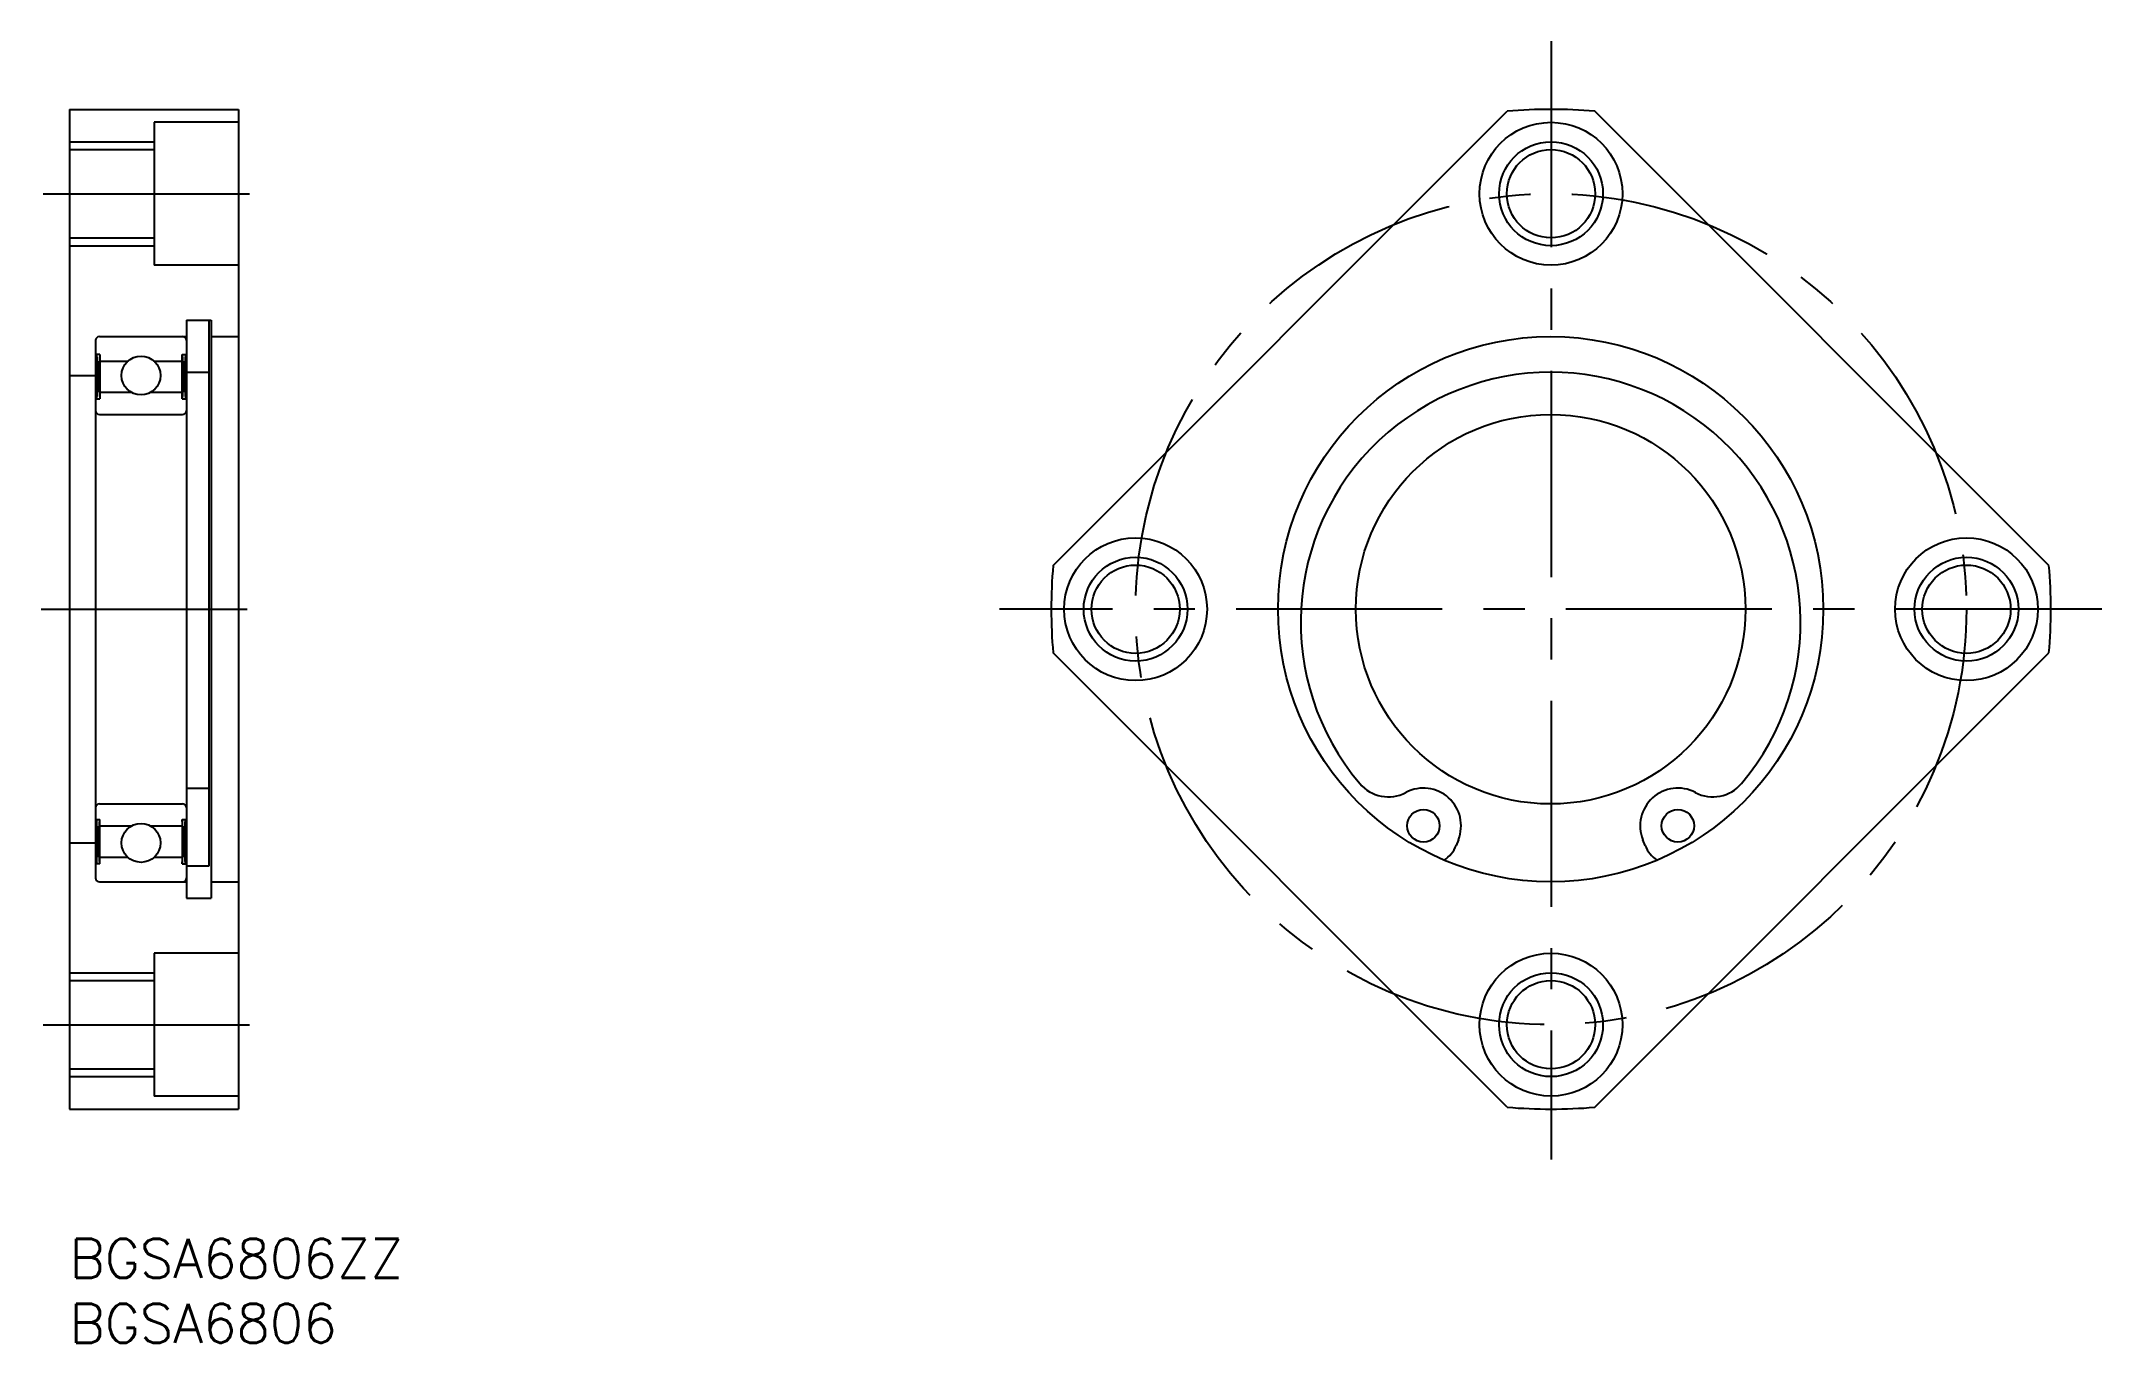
# Model space of a CAD drawing. Extents: x -2 to 157, y -8 to 92.
import ezdxf

# ---------------------------------------------------------------- set-up
doc = ezdxf.new("R2010")
doc.units = 0
doc.header["$LTSCALE"] = 0.5
doc.linetypes.add('CENTER', pattern=[50.8, 31.75, -6.35, 6.35, -6.35])
for name, color, linetype in [('MSM_CENTER', 1, 'CENTER'), ('MSM_CONTINUOUS', 7, 'CONTINUOUS'), ('MSM_NARROW', 5, 'CONTINUOUS'), ('MSM_PART_NUMBER', 7, 'CONTINUOUS')]:
    doc.layers.add(name, color=color, linetype=linetype)
doc.styles.get("Standard").update_dxf_attribs({"font": 'txt.shx', "height": 3, "bigfont": 'bigfont.shx'})

# ---------------------------------------------------------------- blocks, each defined once
blk = doc.blocks.new('*U8')
at = {"layer": 'MSM_PART_NUMBER'}
blk.add_text('BGSA6806ZZ', height=3, dxfattribs=at).set_placement((0, -3))
blk = doc.blocks.new('*U9')
at = {"layer": 'MSM_PART_NUMBER'}
blk.add_text('BGSA6806', height=3, dxfattribs=at).set_placement((0, -8))

msp = doc.modelspace()

# ---------------------------------------------------------------- linework, layer by layer
at = {"layer": 'MSM_CENTER'}
for p, q in [((114.11, 92.25), (114.11, 6.11)), ((-2.03, 80.5), (15.03, 80.5)), ((-2.19, 48.5), (15.23, 48.5)), ((156.53, 48.5), (71.63, 48.5)), ((-2.03, 16.5), (15.03, 16.5))]:
    msp.add_line(p, q, dxfattribs=at)
msp.add_circle((114.11, 48.5), 32, dxfattribs=at)
at = {"layer": 'MSM_CONTINUOUS'}
for p, q in [((0, 87), (0, 10)), ((0, 87), (13, 87)), ((13, 86), (6.5, 86)), ((6.5, 86), (6.5, 75)), ((13, 87), (13, 10)), ((75.76, 51.87), (110.74, 86.85)), ((152.46, 51.87), (117.48, 86.85)), ((0, 83.9), (6.5, 83.9)), ((0, 77.1), (6.5, 77.1)), ((13, 75), (6.5, 75)), ((9, 70.75), (9, 26.25)), ((9, 70.75, 0.88), (10.9, 70.75, 0.88)), ((10.75, 28.74, 1.25), (10.75, 70.75, 1.25)), ((10.9, 70.75), (10.9, 26.25)), ((2, 69.2), (2, 27.8)), ((2.3, 69.5), (9, 69.5)), ((10.95, 69.5), (13, 69.5)), ((2.32, 68.11), (2, 68.11)), ((2.08, 64.7), (2.08, 68.11)), ((2.08, 68.11), (2.32, 64.7)), ((2.32, 68.11), (2.08, 64.7)), ((2.32, 68.11), (2.32, 64.7)), ((2.32, 67.6), (4.48, 67.6)), ((6.52, 67.6), (8.68, 67.6)), ((8.68, 68.11), (8.92, 64.7)), ((8.92, 68.11), (8.68, 64.7)), ((8.68, 64.7), (8.68, 68.11)), ((8.68, 68.11), (9, 68.11)), ((8.92, 68.11), (8.92, 64.7)), ((9, 66.75, 0.88), (10.75, 66.75, 0.88)), ((0, 66.5), (2, 66.5)), ((4.75, 65.2), (2.32, 65.2)), ((8.68, 65.2), (6.25, 65.2)), ((2, 64.7), (2.32, 64.7)), ((2.3, 63.5), (8.7, 63.5)), ((8.68, 64.7), (9, 64.7)), ((110.74, 10.15), (75.76, 45.13)), ((117.48, 10.15), (152.46, 45.13)), ((2.3, 33.5), (8.7, 33.5)), ((9, 34.72, 0.88), (10.75, 34.72, 0.88)), ((2, 32.3), (2.32, 32.3)), ((2.08, 32.3), (2.08, 28.89)), ((2.08, 28.89), (2.32, 32.3)), ((2.32, 28.89), (2.08, 32.3)), ((2.32, 28.89), (2.32, 32.3)), ((4.75, 31.8), (2.32, 31.8)), ((8.68, 31.8), (6.25, 31.8)), ((8.68, 32.3), (9, 32.3)), ((8.68, 28.89), (8.92, 32.3)), ((8.92, 28.89), (8.68, 32.3)), ((8.68, 32.3), (8.68, 28.89)), ((8.92, 28.89), (8.92, 32.3)), ((0, 30.5), (2, 30.5)), ((106.97, 30.74), (106.8, 30.31)), ((121.36, 30.31), (121.19, 30.74)), ((2.32, 28.89), (2, 28.89)), ((2.32, 29.4), (4.48, 29.4)), ((6.52, 29.4), (8.68, 29.4)), ((8.68, 28.89), (9, 28.89)), ((9, 28.74, 0.88), (10.75, 28.74, 0.88)), ((2.3, 27.5), (9, 27.5)), ((10.95, 27.5), (13, 27.5)), ((9, 26.25, 0.88), (10.9, 26.25, 0.88)), ((6.5, 22), (6.5, 11)), ((13, 22), (6.5, 22)), ((0, 19.9), (6.5, 19.9)), ((0, 13.1), (6.5, 13.1)), ((0, 10), (13, 10)), ((13, 11), (6.5, 11))]:
    msp.add_line(p, q, dxfattribs=at)
for centre, radius in [((114.11, 80.5), 5.5), ((114.11, 80.5), 3.4), ((114.08, 48.5), 21), ((5.5, 66.5), 1.5), ((114.08, 48.5), 15), ((82.11, 48.5), 5.5), ((146.11, 48.5), 5.5), ((82.11, 48.5), 3.4), ((146.11, 48.5), 3.4), ((5.5, 30.5), 1.5), ((104.28, 31.82), 1.25), ((123.88, 31.82), 1.25), ((114.11, 16.5), 5.5), ((114.11, 16.5), 3.4)]:
    msp.add_circle(centre, radius, dxfattribs=at)
for centre, radius, start, end in [((114.11, 48.5), 38.5, 84.9831, 95.0169), ((2.3, 69.2), 0.3, 90, 180), ((8.7, 69.2), 0.3, 0, 90), ((114.08, 47.5), 19.25, 319.8252, 220.1748), ((2.3, 63.8), 0.3, 180, 270), ((8.7, 63.8), 0.3, 270, 0), ((114.11, 48.5), 38.5, 174.9831, 185.0169), ((114.11, 48.5), 38.5, 354.9831, 5.0169), ((101.59, 36.95), 2.9, 220.1748, 297.6623), ((126.57, 36.95), 2.9, 242.3377, 319.8252), ((2.3, 33.2), 0.3, 90, 180), ((8.7, 33.2), 0.3, 0, 90), ((104.28, 31.82), 2.9, 338.1911, 117.6623), ((123.88, 31.82), 2.9, 62.3377, 201.8089), ((104.48, 31.24), 2.5, 304.0128, 338.1911), ((123.68, 31.24), 2.5, 201.8089, 235.9872), ((2.3, 27.8), 0.3, 180, 270), ((8.7, 27.8), 0.3, 270, 0), ((114.11, 48.5), 38.5, 264.9831, 275.0169)]:
    msp.add_arc(centre, radius, start, end, dxfattribs=at)
at = {"layer": 'MSM_NARROW'}
for p, q in [((0, 84.5), (6.5, 84.5)), ((0, 76.5), (6.5, 76.5)), ((0, 20.5), (6.5, 20.5)), ((0, 12.5), (6.5, 12.5))]:
    msp.add_line(p, q, dxfattribs=at)
for centre in [(114.11, 80.5), (82.11, 48.5), (146.11, 48.5), (114.11, 16.5)]:
    msp.add_circle(centre, 4, dxfattribs=at)

# ---------------------------------------------------------------- block references
at = {"layer": 'MSM_CONTINUOUS'}
for name in ['*U8', '*U9']:
    msp.add_blockref(name, (0, 0), dxfattribs=at)

doc.saveas('drawing.dxf')
